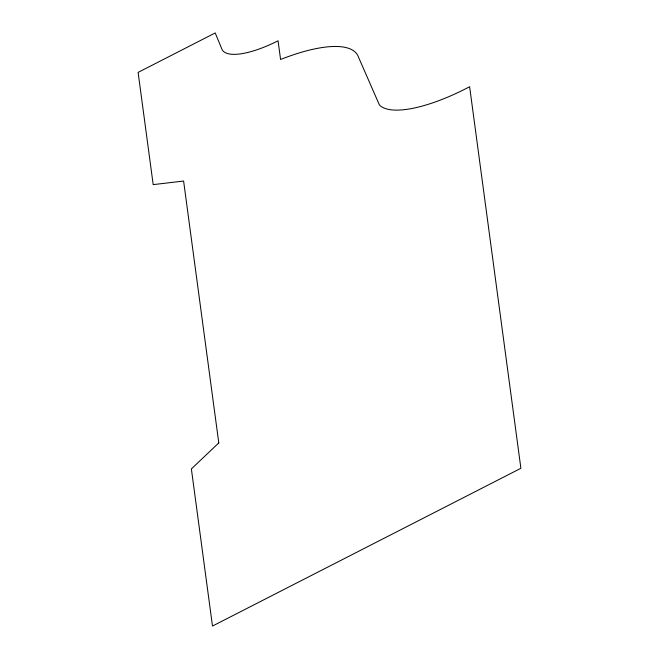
<?xml version="1.0" encoding="UTF-8"?>
<svg xmlns="http://www.w3.org/2000/svg" width="659" height="659" viewBox="0 0 659 659"><rect width="100%" height="100%" fill="white"/><g stroke="black" fill="none" stroke-linecap="round" stroke-linejoin="round"><path stroke-width="0.99" d="M218.788 442.914L191.382 468.928L212.486 626.05L520.89 468.294L469.628 86.716A96.296 31.187 -29.5 0 1 379.378 104.896L358.364 56.839A114.386 37.052 -29.5 0 0 280.577 59.483L278.065 40.784A61.518 19.927 -29.5 0 1 222.165 49.779L215.213 32.95L138.11 72.391L153.185 184.619L183.606 181.052L218.788 442.914"/></g></svg>
